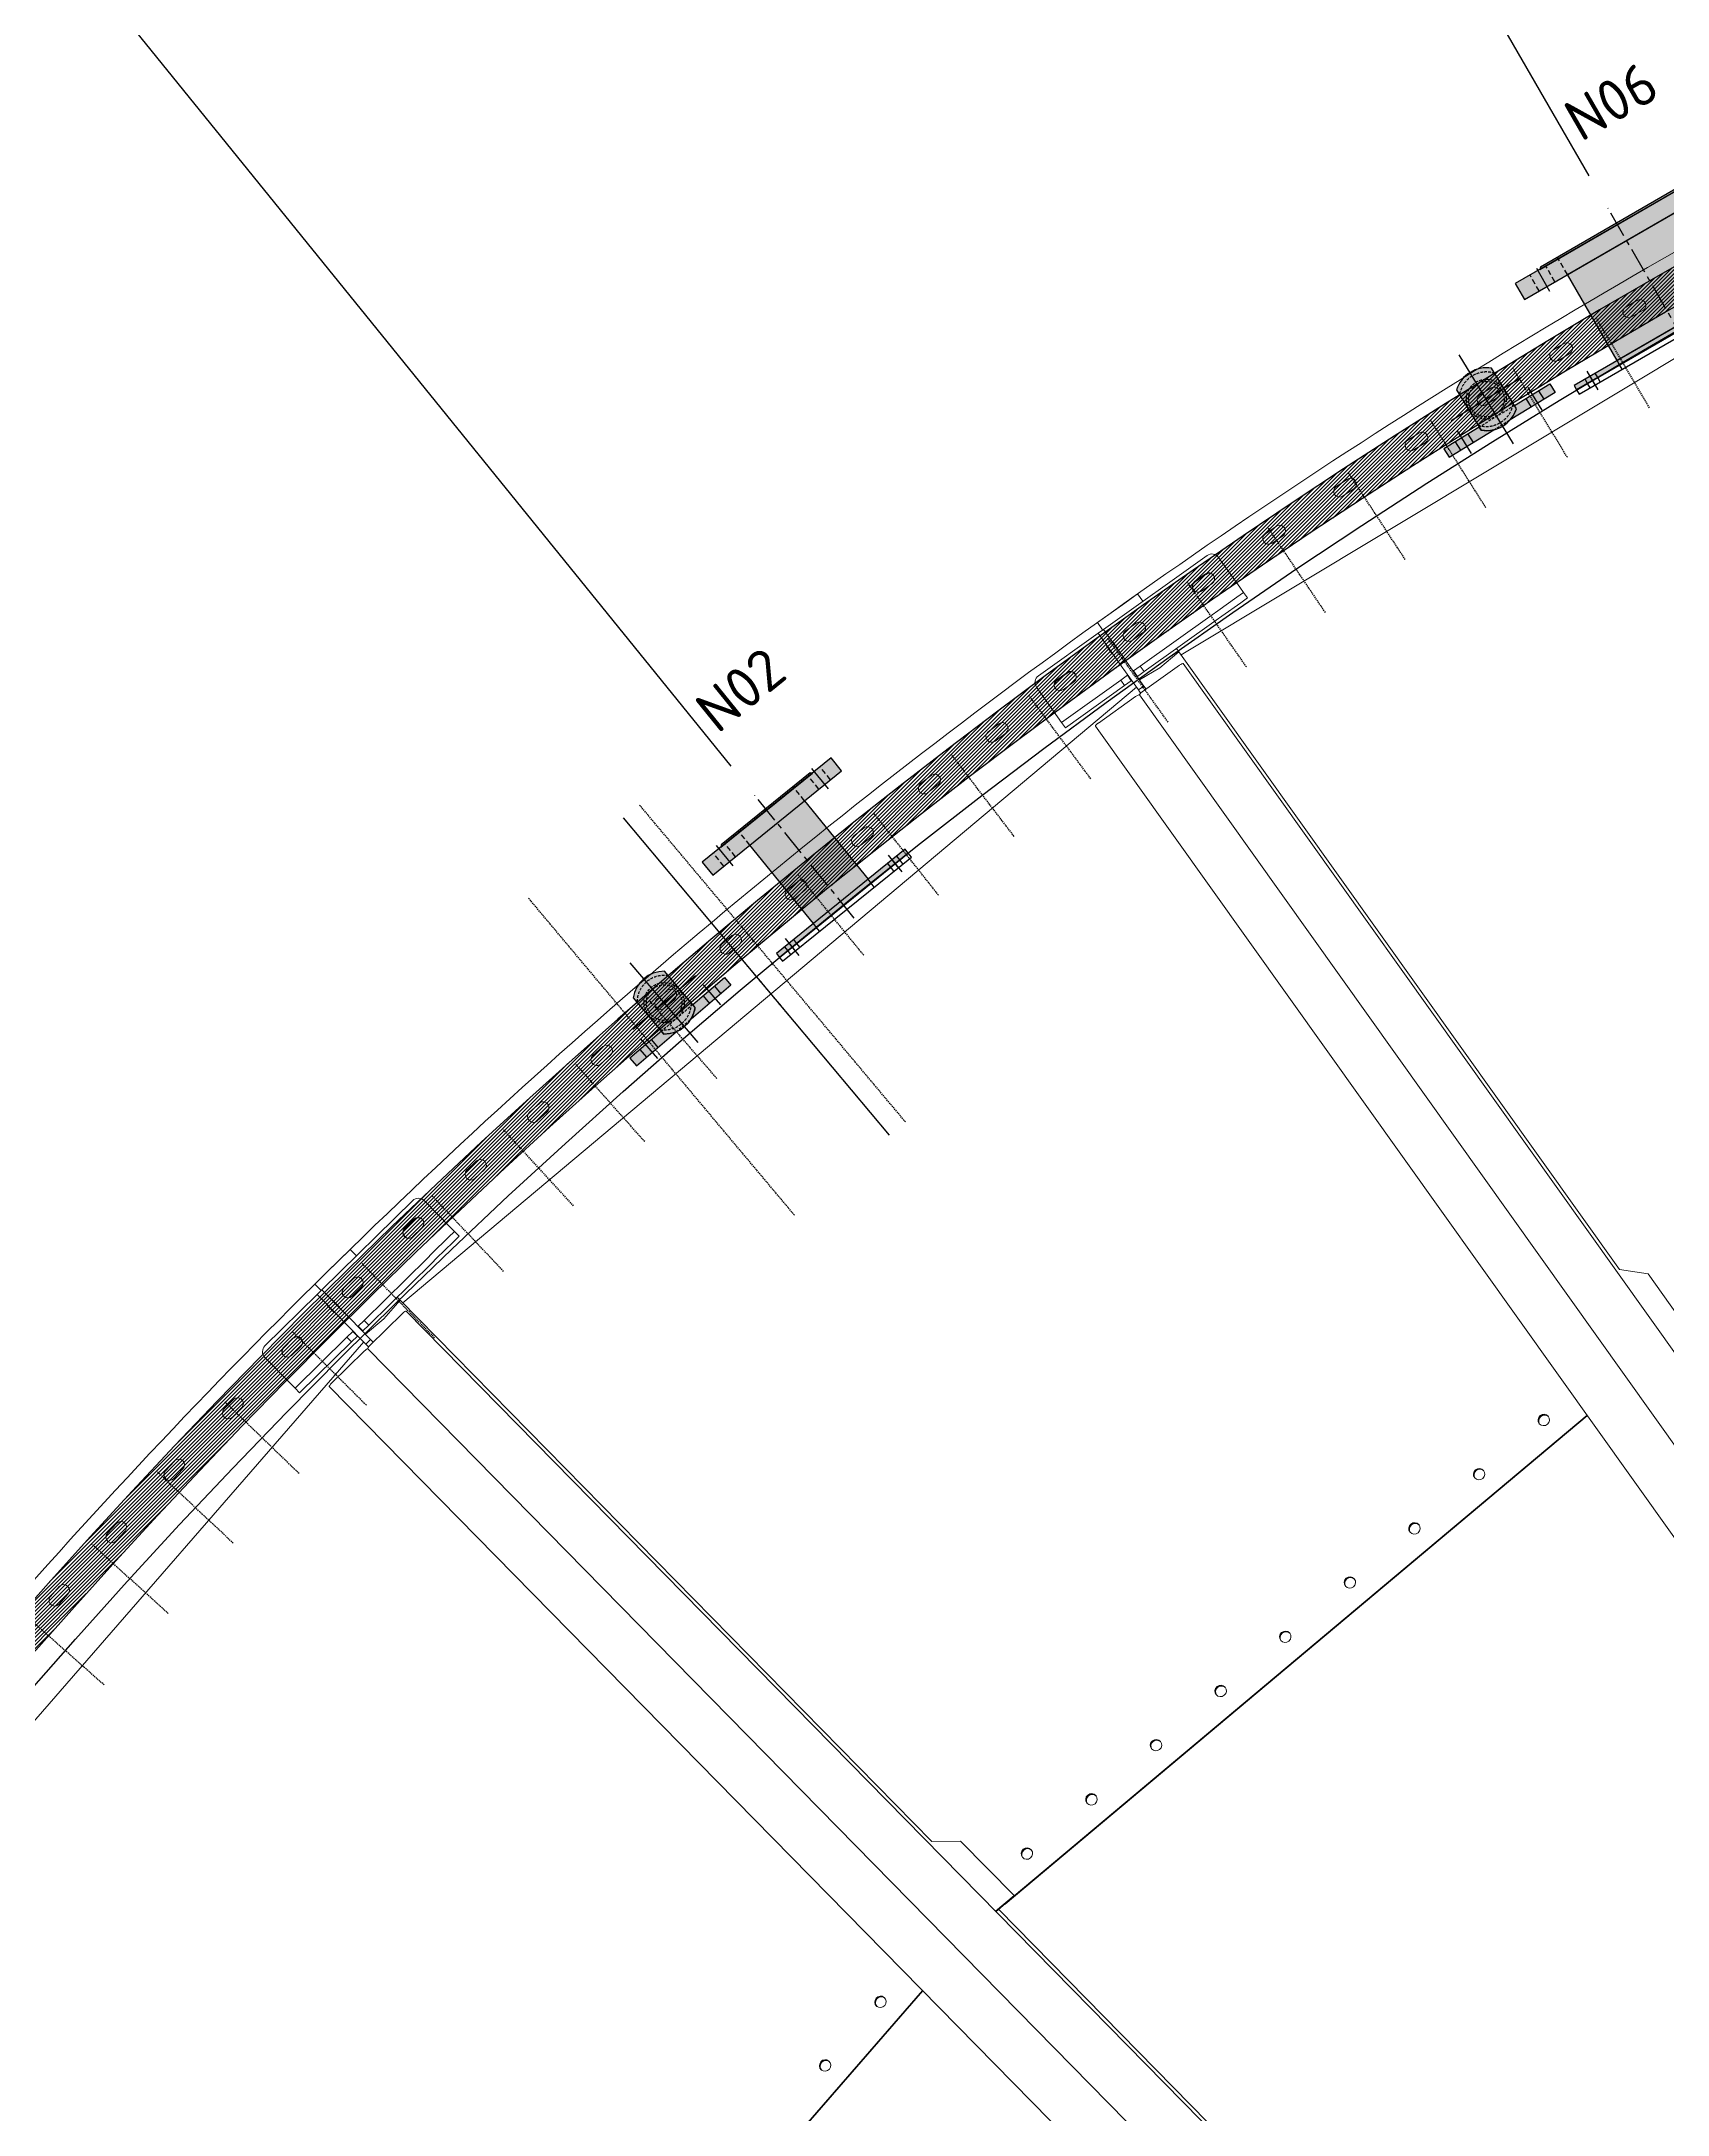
# Model space of a CAD drawing. Header units: millimetres. Extents: x -272986 to 200319, y -34579 to 49604.
# Drawn here: x 1922 to 3886, y 43048 to 45551 of the extents above; entities that cross this region are included whole.
import ezdxf

# ---------------------------------------------------------------- set-up
doc = ezdxf.new("R2010")
doc.units = ezdxf.units.MM
for name, pattern in [('CENTER', [50.8, 31.75, -6.35, 6.35, -6.35]), ('HIDDEN', [9.525, 6.35, -3.175]), ('HIDDEN2', [4.7625, 3.175, -1.5875])]:
    doc.linetypes.add(name, pattern=pattern)
doc.layers.get('Defpoints').update_dxf_attribs({"color": 9})
for name, color, linetype in [('X 0001 M', 7, 'Continuous'), ('X 0051 M', 7, 'Continuous'), ('X 0203 M', 7, 'Continuous'), ('X 1001 M', 8, 'HIDDEN2'), ('X 1051 M', 8, 'HIDDEN'), ('X 1203 M', 8, 'HIDDEN2'), ('X 2051 M', 1, 'CENTER'), ('X 2203 M', 1, 'CENTER'), ('X 3001 D', 5, 'Continuous'), ('X 5001 H', 8, 'Continuous'), ('X 5203 H', 255, 'Continuous')]:
    doc.layers.add(name, color=color, linetype=linetype)
doc.layers.add('X 5999 H', color=7, linetype='Continuous', true_color=0xffffff)
doc.styles.add('BIT STD. 2.5', font='isocpeur.ttf', dxfattribs={"height": 2.5})
doc.dimstyles.new('BIT STD. 2.5', dxfattribs={"dimtxt": 2.5, "dimasz": 2.5, "dimexe": 1, "dimexo": 0.75, "dimgap": 1, "dimtad": 1, "dimdec": 0, "dimdsep": 46, "dimtxsty": 'BIT STD. 2.5', "dimcen": 0, "dimadec": 0, "dimazin": 0, "dimtfac": 1, "dimtdec": 0, "dimtmove": 0, "dimatfit": 3, "dimfxl": 1, "dimtfill": 1, "dimlwd": -1, "dimlwe": -1, "dimarcsym": 0})

# ---------------------------------------------------------------- blocks, each defined once
blk = doc.blocks.new('*U393')
at = {"layer": 'X 0001 M'}
blk.add_line((25, -250), (25, 250), dxfattribs=at)
at = {"layer": 'X 1001 M', "color": 251, "ltscale": 0.5}
for p, q in [((-125, -250), (-125, 250)), ((50, -250), (50, 250))]:
    blk.add_line(p, q, dxfattribs=at)
blk = doc.blocks.new('*U394')
at = {"color": 0, "linetype": 'ByBlock', "lineweight": -2, "transparency": 16777216, "rotation": 36.00000000000002}
blk.add_blockref('*U393', (-52975.3, 44742.6), dxfattribs=at)
blk = doc.blocks.new('*U395')
at = {"layer": 'Defpoints', "color": 6, "linetype": 'HIDDEN2', "ltscale": 0.5}
blk.add_line((0, -62.5), (0, 62.5), dxfattribs=at)
blk = doc.blocks.new('*U396')
at = {"color": 0, "linetype": 'ByBlock', "lineweight": -2, "transparency": 16777216}
for p, rotation in [((-51859.6, 45422.9), 26.57142857142855), ((-51963.5, 45370), 27.42857142857139), ((-52066.7, 45315.5), 28.28571428571427), ((-52169, 45259.4), 29.14285714285712), ((-52270.4, 45201.8), 29.99999999999999), ((-52371, 45142.8), 30.85714285714286), ((-52470.7, 45082.2), 31.7142857142857), ((-52569.5, 45020.1), 32.57142857142857), ((-52667.4, 44956.6), 33.42857142857142), ((-52764.2, 44891.6), 34.28571428571429), ((-52860.1, 44825.1), 35.14285714285712), ((-52955, 44757.3), 36), ((-53048.9, 44688), 36.85714285714283), ((-53141.7, 44617.3), 37.71428571428571), ((-53233.5, 44545.3), 38.57142857142858), ((-53324.1, 44471.8), 39.4285714285714), ((-53413.7, 44397.1), 40.28571428571428), ((-53502.1, 44321), 41.14285714285715), ((-53589.4, 44243.6), 41.99999999999999), ((-53675.5, 44164.9), 42.85714285714285), ((-53760.4, 44084.9), 43.71428571428572), ((-53844.2, 44003.6), 44.57142857142856)]:
    blk.add_blockref('*U395', p, dxfattribs=dict(at, rotation=rotation))
blk = doc.blocks.new('A$C6fe8132b')
for name in ['*U394', '*U396']:
    blk.add_blockref(name, (48371.2, -38448.1))
blk = doc.blocks.new('*D16')
at = {"layer": 'Defpoints', "color": 0, "transparency": 16777216}
for p in [(15597, 48479.1), (0, 38448.1), (15597, 38448.1)]:
    blk.add_point(p, dxfattribs=at)
at = {"layer": 'X 3001 D', "color": 0, "transparency": 16777216}
for p, q in [((0, 38493.1), (0, 48539.1)), ((15597, 38493.1), (15597, 48539.1)), ((150, 48479.1), (15447, 48479.1))]:
    blk.add_line(p, q, dxfattribs=at)
for points in [[(150, 48504.1), (150, 48454.1), (0, 48479.1)], [(15447, 48504.1), (15447, 48454.1), (15597, 48479.1)]]:
    blk.add_solid(points, dxfattribs=at)
at = {"layer": 'X 3001 D', "color": 0, "transparency": 16777216, "insert": (7798.5, 48629.1), "char_height": 150, "attachment_point": 5, "style": 'BIT STD. 2.5', "bg_fill": 3, "box_fill_scale": 1.1, "bg_fill_color": 256, "bg_fill_true_color": 13158600, "bg_fill_transparency": 0}
blk.add_mtext('INTERNAL TANK DIAMETER - %%C15597mm (20 PLATES ROUND)', dxfattribs=at)
blk = doc.blocks.new('A$C89218876')
at = {"layer": 'X 1001 M', "linetype": 'Continuous', "lineweight": 0}
for p, q in [((-7185.2, -3015.9), (-6660.2, -4046.2)), ((-6660.2, -4046.2), (-7185.2, -3015.9)), ((-5042.8, -3059.9), (-6649.5, -4044.5)), ((-5017.3, -3120.5), (-6615.5, -4099.9)), ((-5017.3, -3120.5), (-6615.5, -4099.9)), ((-4981.8, -3175), (-6581.6, -4155.3)), ((-7041.8, -3481.6), (-7048.9, -3467.2)), ((-7036.4, -3461), (-7029.3, -3475.4)), ((-5797, -3487.9), (-5875.5, -3536)), ((-6990.5, -3552.8), (-6983.2, -3567.1)), ((-5875.5, -3536), (-5883.1, -3570)), ((-5875.5, -3536), (-5875.2, -3535.8)), ((-6995.7, -3573.5), (-7002.9, -3559.2)), ((-5883.1, -3570), (-6664.2, -4048.7)), ((-5179.8, -4351.6), (-5710.3, -3621.4)), ((-5709.7, -3621.1), (-5170.4, -4363.4)), ((-6948.3, -3664.7), (-6955.7, -3650.6)), ((-6943.4, -3644), (-6935.9, -3658.2)), ((-6899.7, -3755.4), (-6907.4, -3741.3)), ((-6895.1, -3734.6), (-6887.4, -3748.7)), ((-6845.6, -3824.5), (-6837.8, -3838.5)), ((-4502, -3811), (-5934.9, -5034.9)), ((-4510.7, -3813), (-5164.7, -4371.5)), ((-6850, -3845.3), (-6857.8, -3831.4)), ((-4466.8, -3866.5), (-5892.7, -5084.3)), ((-4466.8, -3866.5), (-5892.7, -5084.3)), ((-6799.1, -3934.7), (-6807.1, -3920.8)), ((-6794.9, -3913.8), (-6786.9, -3927.7)), ((-4423.8, -3915.3), (-5850.5, -5133.8)), ((-6774.4, -3993), (-6736.9, -3970)), ((-6730.1, -3965.9), (-6736.9, -3970)), ((-6723.3, -3961.7), (-6730.1, -3965.9)), ((-6724.9, -3974.4), (-6730.1, -3965.9)), ((-6710.2, -3998.4), (-6724.9, -3974.4)), ((-6723.3, -3961.7), (-6718, -3970.2)), ((-6718, -3970.2), (-6703.3, -3994.2)), ((-6743.7, -4003), (-6735.4, -4016.6)), ((-6710.2, -3998.4), (-6705.9, -4005.4)), ((-6699.1, -4001.2), (-6703.3, -3994.2)), ((-6699.1, -4001.2), (-6643.2, -4092.3)), ((-6697.4, -4137.8), (-6777.7, -4006.8)), ((-6747.3, -4023.9), (-6755.7, -4010.3)), ((-6747, -4023.3), (-6755.2, -4009.6)), ((-6650.1, -4096.5), (-6705.9, -4005.4)), ((-6664.2, -4048.7), (-6668.4, -4051.2)), ((-6664.2, -4048.7), (-6646.5, -4073)), ((-6646.5, -4073), (-6664.2, -4048.7)), ((-6619.1, -4096.2), (-6647.8, -4049.3)), ((-6646.5, -4073), (-6633.5, -4098.6)), ((-6633.5, -4098.6), (-6646.5, -4073)), ((-6728, -4087.9), (-6737.3, -4093.7)), ((-6693.7, -4111.3), (-6702.1, -4097.7)), ((-6690.2, -4090.4), (-6681.8, -4104)), ((-6625.8, -4093.9), (-6656.1, -4112.5)), ((-6652, -4119.3), (-6621.6, -4100.7)), ((-6643.2, -4092.3), (-6650.1, -4096.5)), ((-6644.8, -4105), (-6650.1, -4096.5)), ((-6644.8, -4105), (-6638, -4100.8)), ((-6638, -4100.8), (-6643.2, -4092.3)), ((-6638, -4100.8), (-6637.8, -4101.2)), ((-6622, -4091.5), (-6625.8, -4093.9)), ((-6625.8, -4093.9), (-6621.6, -4100.7)), ((-6624.9, -4102.7), (-5945.2, -5038.2)), ((-5945.2, -5038.2), (-6624.9, -4102.7)), ((-6621.6, -4100.7), (-6617.7, -4098.3)), ((-6664.5, -4117.6), (-6697.4, -4137.8)), ((-6693.3, -4144.6), (-6660.4, -4124.5)), ((-6681.9, -4127.7), (-6672.5, -4122)), ((-6681.7, -4128.1), (-6681.9, -4127.7)), ((-6667.8, -4129.6), (-6677.2, -4135.4)), ((-6672.5, -4122), (-6672.3, -4122.4)), ((-6668.1, -4129.2), (-6667.8, -4129.6)), ((-6664.5, -4117.6), (-6656.1, -4112.5)), ((-6652, -4119.3), (-6660.4, -4124.5)), ((-6644.6, -4105.4), (-6644.8, -4105)), ((-6640.1, -4112.7), (-6640.4, -4112.2)), ((-6633.3, -4108.5), (-6640.1, -4112.7)), ((-6634.9, -4121.2), (-6640.1, -4112.7)), ((-6634.9, -4121.2), (-6628.1, -4117)), ((-6589, -4196.1), (-6634.9, -4121.2)), ((-6633.6, -4108), (-6633.3, -4108.5)), ((-6628.1, -4117), (-6633.3, -4108.5)), ((-6628.1, -4117), (-6582.2, -4191.9)), ((-6613.9, -4104.8), (-6585.1, -4151.7)), ((-6706.2, -4144.5), (-6696.8, -4138.8)), ((-6697.4, -4137.8), (-6693.3, -4144.6)), ((-6647.1, -4219.9), (-6693.3, -4144.6)), ((-6677.2, -4135.4), (-6677.5, -4135)), ((-6636.6, -4177.7), (-6628.2, -4191.4)), ((-6640.2, -4198.7), (-6648.5, -4185.1)), ((-6639.3, -4198.6), (-6647.9, -4185)), ((-6595.8, -4200.3), (-6633.3, -4223.3)), ((-6589, -4196.1), (-6595.8, -4200.3)), ((-6582.2, -4191.9), (-6589, -4196.1)), ((-6583.8, -4285.1), (-6592.5, -4271.7)), ((-6580.8, -4264.1), (-6572.1, -4277.5)), ((-6524.4, -4349.9), (-6515.5, -4363.2)), ((-5180, -4351.8), (-5250, -4411.6)), ((-5180, -4351.8), (-5179.5, -4351.3)), ((-5162.7, -4375.4), (-5180, -4351.8)), ((-5179.7, -4351.4), (-5179.5, -4351.3)), ((-5179.5, -4351.3), (-5162.2, -4374.9)), ((-6527.2, -4370.9), (-6536.1, -4357.6)), ((-5170.4, -4363.4), (-5170.5, -4363.5)), ((-5170.5, -4363.5), (-5170.4, -4363.4)), ((-5250, -4411.6), (-5252.2, -4446.4)), ((-5250, -4411.6), (-5249.7, -4411.3)), ((-6469.4, -4456), (-6478.5, -4442.8)), ((-6466.9, -4434.9), (-6457.9, -4448.1)), ((-5252.2, -4446.4), (-5948.8, -5041.3)), ((-4435.3, -5108.3), (-5073.5, -4470.1)), ((-5073, -4469.7), (-4424.2, -5118.5)), ((-6410.5, -4540.3), (-6419.7, -4527.2)), ((-6408.3, -4519.2), (-6399.1, -4532.2)), ((-6348.6, -4602.6), (-6339.2, -4615.6)), ((-6350.5, -4623.8), (-6359.9, -4610.9)), ((-6289.5, -4706.5), (-6299, -4693.7)), ((-6287.8, -4685.4), (-6278.2, -4698.2)), ((-6227.3, -4788.5), (-6237.1, -4775.8)), ((-6226, -4767.3), (-6216.2, -4779.9)), ((-6163, -4848.3), (-6153.1, -4860.9)), ((-6164.1, -4869.6), (-6174, -4857)), ((-6099, -4928.6), (-6089, -4941)), ((-6099.8, -4949.8), (-6109.9, -4937.4)), ((-6066.4, -5003.6), (-6032.9, -4975.1)), ((-6026.8, -4969.9), (-6032.9, -4975.1)), ((-6020.7, -4964.7), (-6026.8, -4969.9)), ((-6020.3, -4977.5), (-6026.8, -4969.9)), ((-6020.7, -4964.7), (-6014.2, -4972.3)), ((-6002.1, -4998.9), (-6020.3, -4977.5)), ((-6014.2, -4972.3), (-5996, -4993.7)), ((-6002.1, -4998.9), (-5996.7, -5005.1)), ((-5927.4, -5086.3), (-5996.7, -5005.1)), ((-5990.7, -4999.9), (-5996, -4993.7)), ((-5990.7, -4999.9), (-5921.3, -5081.1)), ((-5967.7, -5134.6), (-6067.5, -5017.7)), ((-6034.7, -5029.9), (-6045.1, -5017.7)), ((-6034.5, -5029.3), (-6044.8, -5017)), ((-6034.5, -5008.6), (-6024.1, -5020.8)), ((-5948.8, -5041.3), (-5952.5, -5044.5)), ((-5948.8, -5041.3), (-5927.5, -5062.6)), ((-5927.5, -5062.6), (-5948.8, -5041.3)), ((-5896.8, -5081.3), (-5932.5, -5039.4)), ((-5903.8, -5080), (-5930.9, -5103.1)), ((-5927.5, -5062.6), (-5910.7, -5085.9)), ((-5910.7, -5085.9), (-5927.5, -5062.6)), ((-5900.4, -5077.1), (-5903.8, -5080)), ((-5903.8, -5080), (-5898.6, -5086.1)), ((-6005.7, -5090.1), (-6014, -5097.2)), ((-5968.2, -5107.8), (-5978.6, -5095.7)), ((-5967.9, -5086.6), (-5957.5, -5098.7)), ((-5938.4, -5109.5), (-5930.9, -5103.1)), ((-5921.3, -5081.1), (-5927.4, -5086.3)), ((-5920.9, -5093.9), (-5927.4, -5086.3)), ((-5925.7, -5109.2), (-5898.6, -5086.1)), ((-5914.8, -5088.7), (-5921.3, -5081.1)), ((-5920.9, -5093.9), (-5914.8, -5088.7)), ((-5920.5, -5094.3), (-5920.9, -5093.9)), ((-5915, -5100.8), (-5915.3, -5100.4)), ((-5908.9, -5095.6), (-5915, -5100.8)), ((-5908.5, -5108.4), (-5915, -5100.8)), ((-5914.8, -5088.7), (-5914.5, -5089.1)), ((-5909.3, -5095.2), (-5908.9, -5095.6)), ((-5902.4, -5103.2), (-5908.9, -5095.6)), ((-5908.5, -5108.4), (-5902.4, -5103.2)), ((-5902.4, -5103.2), (-5845.4, -5170)), ((-5901.6, -5088.6), (-5083.9, -5906.3)), ((-5083.9, -5906.3), (-5901.6, -5088.6)), ((-5898.6, -5086.1), (-5895.1, -5083.1)), ((-5890.3, -5088.9), (-5854.6, -5130.7)), ((-5938.4, -5109.5), (-5967.7, -5134.6)), ((-5962.5, -5140.6), (-5933.2, -5115.6)), ((-5953.9, -5122.2), (-5945.6, -5115)), ((-5953.6, -5122.6), (-5953.9, -5122.2)), ((-5948.1, -5129), (-5948.4, -5128.6)), ((-5939.7, -5121.9), (-5948.1, -5129)), ((-5945.6, -5115), (-5945.3, -5115.4)), ((-5940.1, -5121.5), (-5939.7, -5121.9)), ((-5925.7, -5109.2), (-5933.2, -5115.6)), ((-5851.5, -5175.2), (-5908.5, -5108.4)), ((-5975.2, -5142.6), (-5966.9, -5135.5)), ((-5967.7, -5134.6), (-5962.5, -5140.6)), ((-5905.1, -5207.8), (-5962.5, -5140.6)), ((-5901.6, -5185.8), (-5912, -5173.6)), ((-5900.8, -5185.5), (-5911.4, -5173.5)), ((-5901.4, -5164.5), (-5891, -5176.7)), ((-5857.6, -5180.4), (-5891, -5208.9)), ((-5851.5, -5175.2), (-5857.6, -5180.4)), ((-5845.4, -5170), (-5851.5, -5175.2)), ((-5832.4, -5262.3), (-5843.1, -5250.4)), ((-5832.7, -5241), (-5822, -5252.9)), ((-5763, -5338.2), (-5773.9, -5326.4)), ((-5763.6, -5316.9), (-5752.8, -5328.7)), ((-5692.7, -5413.2), (-5703.7, -5401.6)), ((-5693.5, -5391.9), (-5682.5, -5403.5)), ((-5621.3, -5487.2), (-5632.5, -5475.8)), ((-5622.5, -5466), (-5611.3, -5477.5))]:
    blk.add_line(p, q, dxfattribs=at)
for centre, radius, start, end in [((0, 0), 7883.5, 202.28326, 211.71674), ((-7042.6, -3464.1), 7, 26.25, 206.25), ((-7035.6, -3478.5), 7, 206.25, 26.25), ((-6996.7, -3556), 7, 27, 207), ((-6989.4, -3570.3), 7, 207, 27), ((-6949.6, -3647.3), 7, 27.75, 207.75), ((-6942.1, -3661.5), 7, 207.75, 27.75), ((-6901.2, -3737.9), 7, 28.5, 208.5), ((-6893.6, -3752), 7, 208.5, 28.5), ((-6851.7, -3828), 7, 29.25, 209.25), ((-6843.9, -3841.9), 7, 209.25, 29.25), ((-6801, -3917.3), 7, 30, 210), ((-6793, -3931.2), 7, 210, 30), ((-6769.2, -4001.6), 10, 121.5, 211.5), ((-6749.7, -4006.6), 7, 31.5, 211.5), ((-6749.1, -4006), 7, 141.5126, 210.75), ((-6741.3, -4020.3), 7, 211.5, 31.5), ((-6741, -4019.8), 7, 210.75, 321.4197), ((0, 0), 7883.5, 211.28326, 220.71674), ((-6696.1, -4094), 7, 31.5, 211.5), ((-6687.8, -4107.7), 7, 211.5, 31.5), ((-6642.6, -4181.4), 7, 31.5, 211.5), ((-6642, -4181.3), 7, 101.5803, 212.25), ((-6634.2, -4195), 7, 211.5, 31.5), ((-6633.4, -4194.8), 7, 212.25, 281.4874), ((-6638.6, -4214.7), 10, 211.5, 301.5), ((-6586.7, -4267.9), 7, 33, 213), ((-6577.9, -4281.3), 7, 213, 33), ((-6530.2, -4353.7), 7, 33.75, 213.75), ((-6521.3, -4367), 7, 213.75, 33.75), ((-6472.7, -4438.8), 7, 34.5, 214.5), ((-6463.6, -4452), 7, 214.5, 34.5), ((-6414, -4523.2), 7, 35.25, 215.25), ((-6404.8, -4536.3), 7, 215.25, 35.25), ((-6354.3, -4606.8), 7, 36, 216), ((-6344.9, -4619.7), 7, 216, 36), ((-6293.4, -4689.5), 7, 36.75, 216.75), ((-6283.9, -4702.4), 7, 216.75, 36.75), ((-6231.5, -4771.5), 7, 37.5, 217.5), ((-6221.8, -4784.2), 7, 217.5, 37.5), ((-6168.5, -4852.7), 7, 38.25, 218.25), ((-6158.6, -4865.2), 7, 218.25, 38.25), ((-6104.5, -4933), 7, 39, 219), ((-6094.4, -4945.4), 7, 219, 39), ((-6059.9, -5011.2), 10, 130.5, 220.5), ((-6039.8, -5013.2), 7, 40.5, 220.5), ((-6039.4, -5012.5), 7, 150.5126, 219.75), ((-6029.4, -5025.3), 7, 220.5, 40.5), ((-6029.1, -5024.8), 7, 219.75, 330.4197), ((0, 0), 7883.5, 220.28326, 229.71674), ((-5973.2, -5091.1), 7, 40.5, 220.5), ((-5962.9, -5103.3), 7, 220.5, 40.5), ((-5906.7, -5169.1), 7, 40.5, 220.5), ((-5906.1, -5168.9), 7, 110.5803, 221.25), ((-5896.3, -5181.2), 7, 220.5, 40.5), ((-5895.5, -5180.9), 7, 221.25, 290.4874), ((-5897.5, -5201.3), 10, 220.5, 310.5), ((-5837.9, -5245.7), 7, 42, 222), ((-5827.2, -5257.6), 7, 222, 42), ((-5768.8, -5321.7), 7, 42.75, 222.75), ((-5757.9, -5333.4), 7, 222.75, 42.75), ((-5698.6, -5396.7), 7, 43.5, 223.5), ((-5687.6, -5408.4), 7, 223.5, 43.5), ((-5627.5, -5470.9), 7, 44.25, 224.25), ((-5616.3, -5482.3), 7, 224.25, 44.25)]:
    blk.add_arc(centre, radius, start, end, dxfattribs=at)
at = {"layer": 'X 1001 M', "linetype": 'Continuous', "lineweight": 0, "extrusion": (0, 0, -1)}
for centre, major_axis, ratio, start_param, end_param in [((-5708.3, -3673.9), (-4.11, 5.66), 0.97437, -3.141592653589827, 3.141592653589759), ((-5707.8, -3673.5), (4.11, -5.66), 0.97437, 0.049492, 3.092101), ((-5648.5, -3756.3), (-4.11, 5.66), 0.97437, -3.141592653589827, 3.141592653589759), ((-5647.9, -3755.9), (4.11, -5.66), 0.97437, 0.049492, 3.092101), ((-5588.6, -3838.7), (-4.11, 5.66), 0.97437, -3.141592653589827, 3.141592653589759), ((-5588.1, -3838.3), (4.11, -5.66), 0.97437, 0.049492, 3.092101), ((-5528.8, -3921.1), (-4.11, 5.66), 0.97437, -3.141592653589827, 3.141592653589759), ((-5528.2, -3920.7), (4.11, -5.66), 0.97437, 0.049492, 3.092101), ((-5468.9, -4003.4), (-4.11, 5.66), 0.97437, -3.141592653589827, 3.141592653589759), ((-5468.4, -4003), (4.11, -5.66), 0.97437, 0.049492, 3.092101), ((-6646.9, -4048.8), (-2.61, 4.26), 0.224951, -1.570796, 0), ((-5409.1, -4085.8), (-4.11, 5.66), 0.97437, -3.141592653589827, 3.141592653589759), ((-6618.1, -4095.7), (2.61, -4.26), 0.224951, 0, 1.570796), ((-5408.5, -4085.4), (4.11, -5.66), 0.97437, 0.049492, 3.092101), ((-5349.2, -4168.2), (-4.11, 5.66), 0.97437, -3.141592653589788, 3.141592653589798), ((-5348.7, -4167.8), (4.11, -5.66), 0.97437, 0.049492, 3.092101), ((-5289.4, -4250.6), (-4.11, 5.66), 0.97437, -3.141592653589788, 3.141592653589798), ((-5288.8, -4250.2), (4.11, -5.66), 0.97437, 0.049492, 3.092101), ((-5229.5, -4332.9), (-4.11, 5.66), 0.97437, -3.141592653589788, 3.141592653589798), ((-5229, -4332.6), (4.11, -5.66), 0.97437, 0.049492, 3.092101), ((-5063.3, -4521.7), (-4.95, 4.95), 0.97437, -3.141592653589768, 3.141592653589818), ((-5062.8, -4521.2), (4.95, -4.95), 0.97437, 0.049492, 3.092101), ((-4991.3, -4593.7), (-4.95, 4.95), 0.97437, -3.141592653589768, 3.141592653589818), ((-4990.8, -4593.2), (4.95, -4.95), 0.97437, 0.049492, 3.092101), ((-5931.7, -5038.7), (-3.25, 3.8), 0.224951, -1.570796, 0), ((-5896, -5080.5), (3.25, -3.8), 0.224951, 0, 1.570796)]:
    blk.add_ellipse(centre, major_axis=major_axis, ratio=ratio, start_param=start_param, end_param=end_param, dxfattribs=at)
at = {"layer": 'X 1001 M', "linetype": 'Continuous', "lineweight": 0}
for centre, major_axis, ratio, start_param, end_param in [((-5707.8, -3673.5), (-4.11, 5.66), 0.97437, 0.049492, 3.092101), ((-5707.3, -3673.2), (-4.11, 5.66), 0.97437, 0.090823, 3.05077), ((-5647.9, -3755.9), (-4.11, 5.66), 0.97437, 0.049492, 3.092101), ((-5647.5, -3755.6), (-4.11, 5.66), 0.97437, 0.090823, 3.05077), ((-5588.1, -3838.3), (-4.11, 5.66), 0.97437, 0.049492, 3.092101), ((-5587.6, -3838), (-4.11, 5.66), 0.97437, 0.090823, 3.05077), ((-5528.2, -3920.7), (-4.11, 5.66), 0.97437, 0.049492, 3.092101), ((-5527.8, -3920.3), (-4.11, 5.66), 0.97437, 0.090823, 3.05077), ((-5468.4, -4003), (-4.11, 5.66), 0.97437, 0.049492, 3.092101), ((-5467.9, -4002.7), (-4.11, 5.66), 0.97437, 0.090823, 3.05077), ((-6612.9, -4104.2), (-2.61, 4.26), 0.224951, 0, 1.570796), ((-5408.5, -4085.4), (-4.11, 5.66), 0.97437, 0.049492, 3.092101), ((-5408.1, -4085.1), (-4.11, 5.66), 0.97437, 0.090823, 3.05077), ((-6584.2, -4151.1), (2.61, -4.26), 0.224951, -1.570796, 0), ((-5348.7, -4167.8), (-4.11, 5.66), 0.97437, 0.049492, 3.092101), ((-5348.2, -4167.5), (-4.11, 5.66), 0.97437, 0.090823, 3.05077), ((-5288.8, -4250.2), (-4.11, 5.66), 0.97437, 0.049492, 3.092101), ((-5288.4, -4249.8), (-4.11, 5.66), 0.97437, 0.090823, 3.05077), ((-5229, -4332.6), (-4.11, 5.66), 0.97437, 0.049492, 3.092101), ((-5228.5, -4332.2), (-4.11, 5.66), 0.97437, 0.090823, 3.05077), ((-5062.8, -4521.2), (-4.95, 4.95), 0.97437, 0.049492, 3.092101), ((-5062.4, -4520.8), (-4.95, 4.95), 0.97437, 0.090823, 3.05077), ((-4990.8, -4593.2), (-4.95, 4.95), 0.97437, 0.049492, 3.092101), ((-4990.4, -4592.8), (-4.95, 4.95), 0.97437, 0.090823, 3.05077), ((-5889.5, -5088.1), (-3.25, 3.8), 0.224951, 0, 1.570796), ((-5853.7, -5130), (3.25, -3.8), 0.224951, -1.570796, 0)]:
    blk.add_ellipse(centre, major_axis=major_axis, ratio=ratio, start_param=start_param, end_param=end_param, dxfattribs=at)
blk = doc.blocks.new('Heavy Duty - HR Std - plan')
at = {"layer": 'X 5203 H', "ltscale": 10}
h = blk.add_hatch(color=256, dxfattribs=at)
edge = h.paths.add_edge_path()
edge.add_arc((50, -36.2), 38, 107.9519, 131.0063)
edge.add_line((25.1, -7.5), (25.1, -12))
edge.add_line((25.1, -12), (-25, -12))
edge.add_line((-25, -12), (-25, 0))
edge.add_line((-25, 0), (38.3, 0))
edge = h.paths.add_edge_path()
edge.add_line((74.9, -64.8), (74.9, -7.5))
edge.add_arc((50, -36.2), 38, 48.9937, 131.0063)
edge.add_line((25.1, -7.5), (25.1, -64.8))
edge.add_arc((50, -36.2), 38, 228.9937, 311.0063)
edge = h.paths.add_edge_path()
edge.add_arc((50, -36.2), 38, 48.9937, 72.0481, ccw=False)
edge.add_line((74.9, -7.5), (74.9, -12))
edge.add_line((74.9, -12), (125, -12))
edge.add_line((125, -12), (125, 0))
edge.add_line((125, 0), (61.7, 0))
at = {"layer": 'X 0203 M', "ltscale": 10}
for points in [[(38.3, 0, 0.100935), (25.1, -7.5), (25.1, -12), (-25, -12), (-25, 0)], [(61.7, 0, -0.100935), (74.9, -7.5), (74.9, -12), (125, -12), (125, 0)]]:
    blk.add_lwpolyline(points, format="xyb", close=True, dxfattribs=at)
at = {"layer": 'X 0203 M'}
blk.add_lwpolyline([(74.9, -64.8), (74.9, -7.5, 0.373947), (25.1, -7.5), (25.1, -64.8, 0.373947)], format="xyb", close=True, dxfattribs=at)
at = {"layer": 'X 1203 M', "ltscale": 10}
for p, q in [((-9, -12), (-9, 0)), ((9, -12), (9, 0)), ((91, -12), (91, 0)), ((109, -12), (109, 0))]:
    blk.add_line(p, q, dxfattribs=at)
at = {"layer": 'X 1203 M'}
blk.add_line((25.1, -12), (74.9, -12), dxfattribs=at)
blk.add_lwpolyline([(61.7, 0), (38.3, 0)], dxfattribs=at)
for radius in [24.1, 21.5]:
    blk.add_circle((50, -36.2), radius, dxfattribs=at)
for start, end in [(40.7711, 139.2289), (220.7711, 319.2289)]:
    blk.add_arc((50, -36.2), 32.9, start, end, dxfattribs=at)
at = {"layer": 'X 2203 M', "ltscale": 10}
for p, q in [((50, 26.8), (50, -99.2)), ((0, -22), (0, 10)), ((100, -22), (100, 10)), ((0.1, -36.2), (99.9, -36.2))]:
    blk.add_line(p, q, dxfattribs=at)
blk = doc.blocks.new('HD-HRST-01-TOP')
at = {"layer": 'X 0203 M'}
blk.add_blockref('Heavy Duty - HR Std - plan', (0, 0), dxfattribs=at)
blk = doc.blocks.new('*U97')
blk.add_blockref('HD-HRST-01-TOP', (0, 0))
blk = doc.blocks.new('*U113')
at = {"rotation": 4.446207949587252}
blk.add_blockref('*U97', (-7.9, -531.6), dxfattribs=at)
blk = doc.blocks.new('*U114')
at = {"color": 0, "linetype": 'ByBlock', "lineweight": -2, "transparency": 16777216}
for p, rotation in [((3962.8, 44637.2), 206.9999999999999), ((3041.9, 43960.9), 215.9999999999999)]:
    blk.add_blockref('*U113', p, dxfattribs=dict(at, rotation=rotation))
blk = doc.blocks.new('NP16 SF_80NB_ELEV')
at = {"layer": 'X 5001 H'}
h = blk.add_hatch(color=256, dxfattribs=at)
h.dxf.hatch_style = 1
h.set_gradient(color1=(91, 91, 91), rotation=90, one_color=1, tint=1, name='CYLINDER')
h.paths.add_polyline_path([(-6, -100), (0, -100), (0, 100), (-6, 100)])
h.paths.add_polyline_path([(-148, -100), (-128, -100), (-128, 100), (-148, 100)])
h = blk.add_hatch(color=256, dxfattribs=at)
h.dxf.hatch_style = 1
h.set_gradient(color1=(91, 91, 91), rotation=90, one_color=1, tint=1, name='CYLINDER')
h.paths.add_polyline_path([(-148, 71), (-150, 69), (-150, -69), (-148, -71)])
h = blk.add_hatch(color=256, dxfattribs=at)
h.dxf.hatch_style = 1
h.set_gradient(color1=(91, 91, 91), rotation=90, one_color=1, tint=1, name='CYLINDER')
h.paths.add_polyline_path([(-128, 42.5), (-6, 42.5), (-6, -42.5), (-128, -42.5)])
blk.add_lwpolyline([(-128, 42.5), (-6, 42.5), (-6, -42.5), (-128, -42.5)], close=True)
at = {"layer": 'X 0051 M'}
for points in [[(-148, -100), (-128, -100), (-128, 100), (-148, 100)], [(-6, -100), (0, -100), (0, 100), (-6, 100)], [(-148, 71), (-150, 69), (-150, -69), (-148, -71)]]:
    blk.add_lwpolyline(points, close=True, dxfattribs=at)
at = {"layer": 'X 0051 M', "color": 8}
blk.add_lwpolyline([(0, -100), (6, -100), (6, 100), (0, 100)], close=True, dxfattribs=at)
at = {"layer": 'X 1051 M'}
for p, q in [((-128, 82.9), (-148, 82.9)), ((0, 87), (-6, 87)), ((6, 87), (0, 87)), ((-128, 64.9), (-148, 64.9)), ((0, 73), (-6, 73)), ((6, 73), (0, 73)), ((-128, 42.5), (-150, 42.5)), ((0, 42.5), (-6, 42.5)), ((6, 42.5), (0, 42.5)), ((-128, -42.5), (-150, -42.5)), ((0, -42.5), (-6, -42.5)), ((6, -42.5), (0, -42.5)), ((-128, -64.9), (-148, -64.9)), ((0, -73), (-6, -73)), ((6, -73), (0, -73)), ((-128, -82.9), (-148, -82.9)), ((0, -87), (-6, -87)), ((6, -87), (0, -87))]:
    blk.add_line(p, q, dxfattribs=at)
at = {"layer": 'X 2051 M'}
for p, q in [((7, 80), (-13, 80)), ((13, 80), (-7, 80)), ((-121, 73.9), (-155, 73.9)), ((20, 0), (-171, 0)), ((-121, -73.9), (-155, -73.9)), ((7, -80), (-13, -80)), ((13, -80), (-7, -80))]:
    blk.add_line(p, q, dxfattribs=at)
blk = doc.blocks.new('*U498')
at = {"rotation": 218.9999999999998}
blk.add_blockref('NP16 SF_80NB_ELEV', (6060.1, 4907.3), dxfattribs=at)
at = {"layer": 'Defpoints', "style": 'BIT STD. 2.5'}
blk.add_attdef('REF', (6265.8, 5059.6), '', height=50, rotation=309, dxfattribs=at)
blk = doc.blocks.new('NP16 SF_150NB_ELEV')
at = {"layer": 'X 5001 H'}
h = blk.add_hatch(color=256, dxfattribs=at)
h.dxf.hatch_style = 1
h.set_gradient(color1=(91, 91, 91), rotation=90, one_color=1, tint=1, name='CYLINDER')
h.paths.add_polyline_path([(-6, -142.5), (0, -142.5), (0, 142.5), (-6, 142.5)])
h.paths.add_polyline_path([(-148, -142.5), (-126, -142.5), (-126, 142.5), (-148, 142.5)])
h = blk.add_hatch(color=256, dxfattribs=at)
h.dxf.hatch_style = 1
h.set_gradient(color1=(91, 91, 91), rotation=90, one_color=1, tint=1, name='CYLINDER')
h.paths.add_polyline_path([(-148, 108), (-150, 106), (-150, -106), (-148, -108)])
h = blk.add_hatch(color=256, dxfattribs=at)
h.dxf.hatch_style = 1
h.set_gradient(color1=(91, 91, 91), rotation=90, one_color=1, tint=1, name='CYLINDER')
h.paths.add_polyline_path([(-126, 82.5), (-6, 82.5), (-6, -82.5), (-126, -82.5)])
blk.add_lwpolyline([(-126, 82.5), (-6, 82.5), (-6, -82.5), (-126, -82.5)], close=True)
at = {"layer": 'X 0051 M'}
for points in [[(-148, -142.5), (-126, -142.5), (-126, 142.5), (-148, 142.5)], [(-6, -142.5), (0, -142.5), (0, 142.5), (-6, 142.5)], [(-148, 108), (-150, 106), (-150, -106), (-148, -108)]]:
    blk.add_lwpolyline(points, close=True, dxfattribs=at)
at = {"layer": 'X 0051 M', "color": 8}
blk.add_lwpolyline([(0, -142.5), (6, -142.5), (6, 142.5), (0, 142.5)], close=True, dxfattribs=at)
at = {"layer": 'X 1051 M'}
for p, q in [((0, 127), (-6, 127)), ((6, 127), (0, 127)), ((-126, 121.9), (-148, 121.9)), ((0, 113), (-6, 113)), ((6, 113), (0, 113)), ((-126, 82.5), (-150, 82.5)), ((-126, 99.9), (-148, 99.9)), ((0, 82.5), (-6, 82.5)), ((6, 82.5), (0, 82.5)), ((-126, -82.5), (-150, -82.5)), ((-126, -99.9), (-148, -99.9)), ((0, -82.5), (-6, -82.5)), ((6, -82.5), (0, -82.5)), ((-126, -121.9), (-148, -121.9)), ((0, -113), (-6, -113)), ((6, -113), (0, -113)), ((0, -127), (-6, -127)), ((6, -127), (0, -127))]:
    blk.add_line(p, q, dxfattribs=at)
at = {"layer": 'X 2051 M'}
for p, q in [((-119, 110.9), (-155, 110.9)), ((7, 120), (-13, 120)), ((13, 120), (-7, 120)), ((20, 0), (-171, 0)), ((-119, -110.9), (-155, -110.9)), ((7, -120), (-13, -120)), ((13, -120), (-7, -120))]:
    blk.add_line(p, q, dxfattribs=at)
blk = doc.blocks.new('*U504')
at = {"rotation": 209.9999999999999}
blk.add_blockref('NP16 SF_150NB_ELEV', (6753.7, 3899.3), dxfattribs=at)
at = {"layer": 'Defpoints', "style": 'BIT STD. 2.5'}
blk.add_attdef('REF', (6980.8, 4017.4), '', height=50, rotation=300, dxfattribs=at)
blk = doc.blocks.new('*D202')
at = {"layer": 'Defpoints', "color": 0, "transparency": 16777216}
for p in [(14700.3, 42432.9), (18343, 40307.4), (-1697.7, 38448.1), (7798.5, 38448.1), (18712.7, 38448.1)]:
    blk.add_point(p, dxfattribs=at)
at = {"layer": 'X 3001 D', "color": 0, "transparency": 16777216}
blk.add_line((14739.3, 42455.4), (17123.2, 43831.7), dxfattribs=at)
blk.add_arc((7798.5, 38448.1), 10707.2, 0.80268, 29.19732, dxfattribs=at)
for points in [[(17123.5, 43659), (17167, 43683.7), (17071.2, 43801.7)], [(18529.6, 38598.3), (18479.6, 38598), (18505.7, 38448.1)]]:
    blk.add_solid(points, dxfattribs=at)
at = {"layer": 'X 3001 D', "color": 0, "transparency": 16777216, "insert": (17449.5, 43389), "char_height": 150, "attachment_point": 5, "rotation": 297.1103, "style": 'BIT STD. 2.5', "bg_fill": 3, "box_fill_scale": 1.1, "bg_fill_color": 256, "bg_fill_true_color": 13158600, "bg_fill_transparency": 0}
blk.add_mtext('30° {\\C7;N10}', dxfattribs=at)
blk = doc.blocks.new('*D209')
at = {"layer": 'Defpoints', "color": 0, "transparency": 16777216}
for p in [(2783.5, 44641.1), (2998.8, 44375.3), (-1159.8, 41187), (-1697.7, 38448.1), (18712.7, 38448.1)]:
    blk.add_point(p, dxfattribs=at)
at = {"layer": 'X 3001 D', "color": 0, "transparency": 16777216}
blk.add_line((2755.2, 44676.1), (1865.5, 45774.8), dxfattribs=at)
blk.add_arc((7798.5, 38448.1), 9367.6, 129.91747, 179.08253, dxfattribs=at)
for points in [[(1771.6, 45652.1), (1803.3, 45613.5), (1903.3, 45728.1)], [(-1542.9, 38597.9), (-1592.9, 38598.3), (-1569.1, 38448.1)]]:
    blk.add_solid(points, dxfattribs=at)
at = {"layer": 'X 3001 D', "color": 0, "transparency": 16777216, "insert": (1329.9, 45409.3), "char_height": 150, "attachment_point": 5, "rotation": 42.8995, "style": 'BIT STD. 2.5', "bg_fill": 3, "box_fill_scale": 1.1, "bg_fill_color": 256, "bg_fill_true_color": 13158600, "bg_fill_transparency": 0}
blk.add_mtext('51° - {\\C7;N02}', dxfattribs=at)
blk = doc.blocks.new('*D210')
at = {"layer": 'Defpoints', "color": 0, "transparency": 16777216}
for p in [(7798.5, 48049.6), (6198.7, 47520.9), (3813.7, 45349.9), (3909.2, 45184.5), (7798.5, 29039.7)]:
    blk.add_point(p, dxfattribs=at)
at = {"layer": 'X 3001 D', "color": 0, "transparency": 16777216}
blk.add_line((3791.2, 45388.9), (3162.1, 46478.6), dxfattribs=at)
blk.add_arc((7798.5, 38448.1), 9212.7, 90.93289, 119.06711, dxfattribs=at)
for points in [[(7648.3, 47684.7), (7648.7, 47634.7), (7798.5, 47660.9)], [(3335, 46478.8), (3310.3, 46522.3), (3192.1, 46426.6)]]:
    blk.add_solid(points, dxfattribs=at)
at = {"layer": 'X 3001 D', "color": 0, "transparency": 16777216, "insert": (3709.3, 46854.1), "char_height": 150, "attachment_point": 5, "rotation": 25.9416, "style": 'BIT STD. 2.5', "bg_fill": 3, "box_fill_scale": 1.1, "bg_fill_color": 256, "bg_fill_true_color": 13158600, "bg_fill_transparency": 0}
blk.add_mtext('{\\C7;N06} - 30°', dxfattribs=at)

msp = doc.modelspace()

# ---------------------------------------------------------------- hatches: boundary and pattern name
at = {"layer": 'X 5999 H'}
h = msp.add_hatch(dxfattribs=at)
h.set_pattern_fill('ANSI31', color=9)
h.set_pattern_definition([(45, (25000, 0), (-2.24506403, 2.24506403), [])])
edge = h.paths.add_edge_path()
edge.add_arc((7798.4957, 38448.1402), 7825.6047, 2.59310195, 94.99996544, ccw=False)
edge.add_line((15616.0872, 38802.1919), (15658.4432, 38804.11))
edge.add_arc((7798.4957, 38448.1402), 7825.6047, 274.95448705, 357.39914168)
edge.add_line((15616.0392, 38093.0303), (15658.3937, 38091.1063))
edge.add_arc((7798.4974, 38448.1368), 7868.0011, 274.95447724, 357.39916567, ccw=False)
edge.add_arc((7798.4953, 38448.14), 7868.0046, 2.59310269, 274.95162181)
edge.add_arc((7798.4957, 38448.1402), 7825.6047, 2.59952649, 274.95161898)

# ---------------------------------------------------------------- linework, layer by layer
at = {"layer": 'X 0001 M', "linetype": 'Continuous'}
for centre, radius, start, end in [((7798.4953, 38448.14), 7868.0046, 2.59310269, 274.95162181), ((7798.4957, 38448.1402), 7825.6047, 2.59952649, 274.95161898)]:
    msp.add_arc(centre, radius, start, end, dxfattribs=at)

# ---------------------------------------------------------------- block references
at = {"rotation": 4.000000000000008}
msp.add_blockref('A$C6fe8132b', (7798.5, 38448.1453), dxfattribs=at)
at = {"layer": 'X 1001 M', "rotation": 273.9910714243701}
msp.add_blockref('A$C89218876', (7798.5, 38448.1453), dxfattribs=at)

# ---------------------------------------------------------------- next in the draw order: dimensions: what is measured, and where the dimension line sits
at = {"layer": 'X 3001 D'}
dim = msp.add_linear_dim(base=(15597, 48479.1483), p1=(0, 38448.1453), p2=(15597, 38448.1453), text='INTERNAL TANK DIAMETER - %%C<>mm (20 PLATES ROUND)', dimstyle='BIT STD. 2.5', dxfattribs=at)
dim.commit()
dim.dimension.update_dxf_attribs({"geometry": '*D16', "text_midpoint": (7798.5, 48629.1483)})

# ---------------------------------------------------------------- next in the draw order: linework, layer by layer
msp.add_circle((7798.5, 38448.1453), 7798.5)

# ---------------------------------------------------------------- next in the draw order: block references
msp.add_blockref('*U114', (0, 0))
at = {"rotation": 90}
for name, values in [('*U504', {'REF': 'N06'}), ('*U498', {'REF': 'N02'})]:
    msp.add_blockref(name, (7798.5, 38448.1453), dxfattribs=at).add_auto_attribs(values)

# ---------------------------------------------------------------- next in the draw order: dimensions: what is measured, and where the dimension line sits
at = {"layer": 'X 3001 D'}
dim = msp.add_angular_dim_2l(base=(18343.0225, 40307.4292), line1=((7798.5, 38448.1453), (14700.2895, 42432.8953)), line2=((18712.7368, 38448.1453), (-1697.6528, 38448.1453)), text='<> {\\C7;N10}', dimstyle='BIT STD. 2.5', override={"dimscale": 0, "dimjust": 1}, dxfattribs=at)
dim.commit()
dim.dimension.update_dxf_attribs({"geometry": '*D202', "text_midpoint": (17449.4709, 43388.9769)})

# ---------------------------------------------------------------- next in the draw order: dimensions: what is measured, and where the dimension line sits
dim = msp.add_angular_dim_2l(base=(-1159.7905, 41186.9696), line1=((2998.7732, 44375.3144), (2783.5456, 44641.0983)), line2=((18712.7368, 38448.1453), (-1697.6528, 38448.1453)), text='<> - {\\C7;N02}', dimstyle='BIT STD. 2.5', override={"dimscale": 0, "dimjust": 2}, dxfattribs=at)
dim.commit()
dim.dimension.update_dxf_attribs({"geometry": '*D209', "text_midpoint": (1329.8928, 45409.3095)})

# ---------------------------------------------------------------- next in the draw order: dimensions: what is measured, and where the dimension line sits
dim = msp.add_angular_dim_2l(base=(6198.7229, 47520.9319), line1=((3909.25, 45184.5239), (3813.75, 45349.9348)), line2=((7798.5, 48049.6266), (7798.5, 29039.7)), text='{\\C7;N06} - <>', dimstyle='BIT STD. 2.5', override={"dimscale": 0, "dimjust": 1}, dxfattribs=at)
dim.commit()
dim.dimension.update_dxf_attribs({"geometry": '*D210', "text_midpoint": (3709.2597, 46854.071)})

doc.saveas('drawing.dxf')
